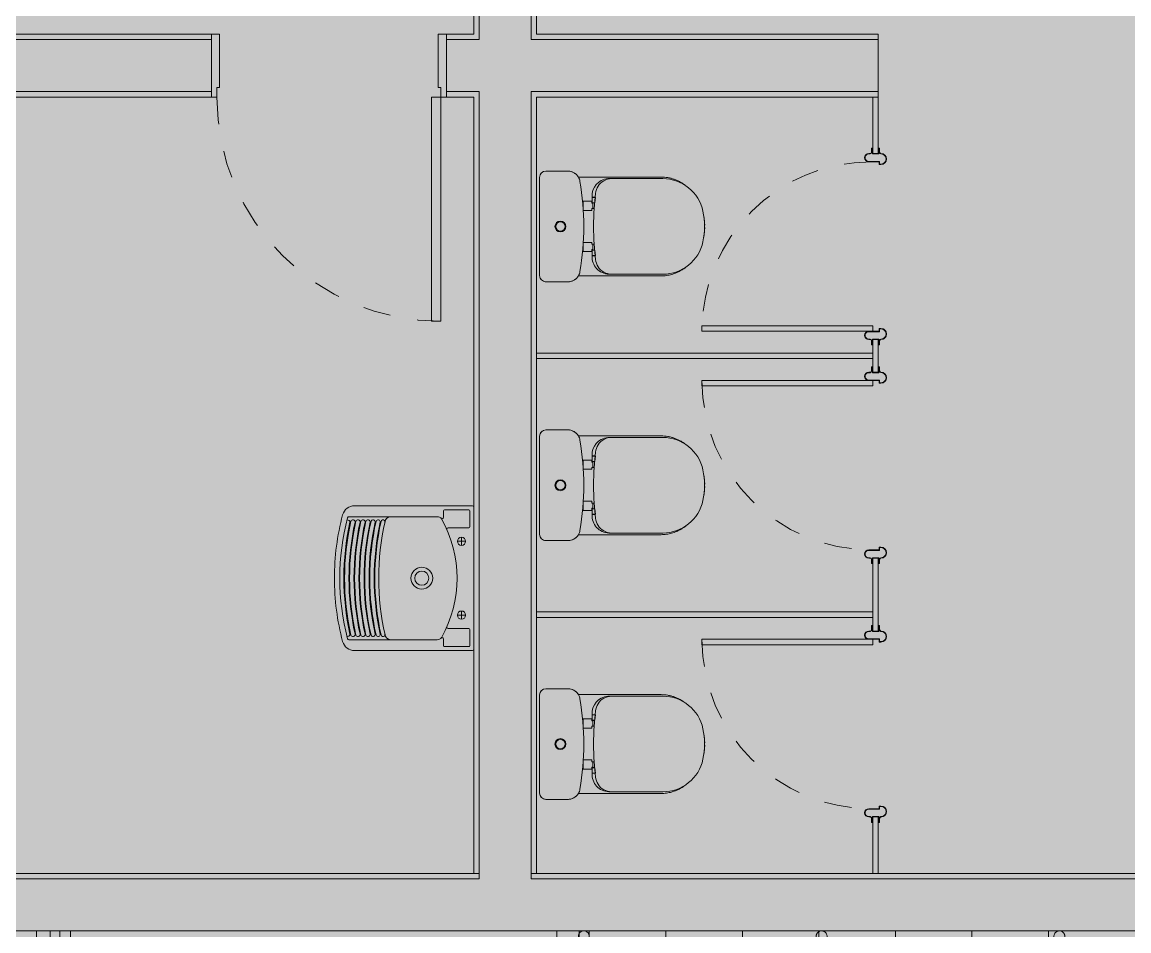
# Model space of a CAD drawing. Header units: metres. Extents: x 1156 to 2335, y -13 to 268.
# Drawn here: x 1250.945 to 1254.994, y 192.189 to 195.513 of the extents above; entities that cross this region are included whole.
import ezdxf

# ---------------------------------------------------------------- set-up
doc = ezdxf.new("R2010")
doc.units = ezdxf.units.M
doc.header["$LTSCALE"] = 0.05
for name, pattern in [('_Tracejado médio', [0.004, 0.003, -0.001]), ('Contínua', [0]), ('IMPORT-Linha Tracejada 2_1', [225, 150, -75])]:
    doc.linetypes.add(name, pattern=pattern)
for name, color, linetype, lineweight in [('A-DOOR', 7, 'Continuous', 9), ('A-DOOR-2', 7, 'Continuous', 5), ('A-DOOR-HDLN', 7, '_Tracejado médio', 5), ('A-WALL', 7, 'Continuous', 9), ('A-WALL-1', 7, 'Continuous', 9), ('ARQ_PAREDE', 3, 'Continuous', 5), ('I-WALL-1', 7, 'Continuous', 15), ('P-SANR-FIXT', 7, 'Continuous', 9)]:
    doc.layers.add(name, color=color, linetype=linetype, lineweight=lineweight)
for name, color, linetype, lineweight, true_color in [('A-DOOR-1', 7, 'Continuous', 5, 0xc0c0c0), ('A-WALL-PATT-1', 7, 'Continuous', 15, 0xb0b0b0), ('A-WALL-PATT-4', 7, 'Continuous', 20, 0xc0c0c0), ('A-WALL-PATT-6', 7, 'Continuous', 9, 0xe3e2df), ('CONTAINER_dwg-1', 9, 'Continuous', 5, 0x808080), ('MV_CIV_ESCADA_ARQ-2', 9, 'IMPORT-Linha Tracejada 2_1', 5, 0x808080), ('MV_CIV_GUARDA CORPO_ARQ-2', 9, 'IMPORT-Linha Tracejada 2_1', 5, 0x808080)]:
    doc.layers.add(name, color=color, linetype=linetype, lineweight=lineweight, true_color=true_color)
doc.layers.add('sh- talude', color=64, linetype='Continuous')
doc.layers.add('talude', color=2, linetype='Continuous')

# ---------------------------------------------------------------- blocks, each defined once
blk = doc.blocks.new('Deca_Tanque_TQ_02_30 Litros - TQ_02_Branco Gelo GE17-4108017-Térreo')
at = {"layer": 'P-SANR-FIXT'}
for p, q in [((13.89, 1.815), (13.4588, 1.815)), ((13.7846, 1.7715), (13.7846, 1.797)), ((13.788, 1.8004), (13.877, 1.8004)), ((13.8804, 1.797), (13.8804, 1.738)), ((13.4389, 1.7614), (13.4312, 1.7633)), ((13.4381, 1.775), (13.7614, 1.775)), ((13.877, 1.7346), (13.8012, 1.7346)), ((13.835, 1.685), (13.865, 1.685)), ((13.85, 1.7), (13.85, 1.67)), ((13.85, 1.43), (13.85, 1.4)), ((13.835, 1.415), (13.865, 1.415)), ((13.4383, 1.3382), (13.4313, 1.3365)), ((13.877, 1.3655), (13.8012, 1.3655)), ((13.8804, 1.3031), (13.8804, 1.3621)), ((13.7614, 1.325), (13.4381, 1.325)), ((13.7846, 1.3286), (13.7846, 1.3031)), ((13.788, 1.2997), (13.877, 1.2997)), ((13.4588, 1.285), (13.89, 1.285))]:
    blk.add_line(p, q, dxfattribs=at)
blk.add_circle((13.7048, 1.55), 0.04, dxfattribs=at)
for centre, radius, start, end in [((13.4588, 1.77), 0.045, 90, 165.0895), ((13.788, 1.797), 0.0034, 90, 180), ((13.877, 1.797), 0.0034, 0, 90), ((13.89, 1.81), 0.005, 0, 90), ((14.285, 1.55), 0.9, 165.0895, 180), ((14.285, 1.55), 0.88, 165.438, 194.5621), ((14.3856, 1.55), 0.9658, 167.7567, 192.2433), ((14.3671, 1.55), 0.9448, 167.2621, 192.7346), ((13.4381, 1.77), 0.005, 90, 165.438), ((14.3872, 1.55), 0.9489, 167.5285, 192.4715), ((13.435, 1.7558), 0.00688, 351.9143, 54.6727), ((14.3855, 1.55), 0.9448, 167.2621, 192.7346), ((14.4056, 1.55), 0.9489, 167.5285, 192.4715), ((14.4038, 1.55), 0.9448, 167.2621, 192.7346), ((14.4239, 1.55), 0.9489, 167.5285, 192.4715), ((14.4222, 1.55), 0.9448, 167.2621, 192.7346), ((14.4423, 1.55), 0.9489, 167.5285, 192.4715), ((14.4407, 1.55), 0.9448, 167.2621, 192.7346), ((14.4608, 1.55), 0.9489, 167.5285, 192.4715), ((14.4593, 1.55), 0.9448, 167.2621, 192.7346), ((14.4794, 1.55), 0.9489, 167.5285, 192.4715), ((14.4811, 1.55), 0.9482, 167.3097, 192.6905), ((14.4783, 1.55), 0.9311, 167.1663, 192.8337), ((13.5912, 1.7542), 0.0209, 93.3239, 172.6757), ((13.7614, 1.7548), 0.0202, 39.0437, 89.7957), ((13.7789, 1.7731), 0.00592, 251.6854, 344.0446), ((13.3881, 1.55), 0.4457, 330.7855, 29.2136), ((13.8012, 1.7295), 0.00515, 90, 180), ((13.877, 1.738), 0.0034, 270, 0), ((13.85, 1.685), 0.015, 90, 270), ((13.85, 1.685), 0.015, 90, 270), ((13.85, 1.685), 0.015, 270, 90), ((13.85, 1.685), 0.015, 270, 90), ((14.285, 1.55), 0.9, 180, 194.9105), ((13.7048, 1.55), 0.026, 0, 180), ((13.7048, 1.55), 0.026, 180, 360), ((13.85, 1.415), 0.015, 90, 270), ((13.85, 1.415), 0.015, 90, 270), ((13.85, 1.415), 0.015, 270, 90), ((13.85, 1.415), 0.015, 270, 90), ((13.5912, 1.3458), 0.0209, 187.3239, 266.6762), ((13.8012, 1.3707), 0.00512, 180, 270), ((13.877, 1.3621), 0.0034, 0, 90), ((13.4588, 1.33), 0.045, 194.9105, 270), ((13.4381, 1.33), 0.005, 194.5621, 270), ((13.7614, 1.3453), 0.0202, 270.199, 320.9647), ((13.7789, 1.327), 0.00592, 15.9512, 108.2638), ((13.788, 1.3031), 0.0034, 180, 270), ((13.877, 1.3031), 0.0034, 270, 0), ((13.89, 1.29), 0.005, 270, 0)]:
    blk.add_arc(centre, radius, start, end, dxfattribs=at)
for centre, major_axis, ratio, start_param, end_param in [((13.4531, 1.7566), (-0.00757, 0.00167), 0.866837, 3.141593, 6.275174), ((13.4715, 1.7566), (-0.00757, 0.00167), 0.866837, 3.141593, 6.275174), ((13.4898, 1.7566), (-0.00757, 0.00167), 0.866837, 3.141593, 6.275174), ((13.5082, 1.7566), (-0.00757, 0.00167), 0.866837, 3.141593, 6.275174), ((13.5267, 1.7566), (-0.00757, 0.00167), 0.866837, 3.141593, 6.275174), ((13.5453, 1.7566), (-0.00757, 0.00167), 0.866837, 3.141593, 6.275174), ((13.5631, 1.7567), (-0.00702, 0.00159), 0.924198, 3.141593, 6.283783), ((13.4358, 1.3437), (0.00595, 0.00145), 0.98253, 4.891996, 6.283185), ((13.4531, 1.3434), (0.00757, 0.00167), 0.86017, 3.141593, 6.283185), ((13.4715, 1.3434), (0.00757, 0.00167), 0.86017, 3.141593, 6.283185), ((13.4898, 1.3434), (0.00757, 0.00167), 0.86017, 3.141593, 6.283185), ((13.5082, 1.3434), (0.00757, 0.00167), 0.86017, 3.141593, 6.283185), ((13.5267, 1.3434), (0.00757, 0.00167), 0.86017, 3.141593, 6.283185), ((13.5453, 1.3434), (0.00757, 0.00167), 0.86017, 3.141593, 6.283185), ((13.5631, 1.3433), (0.00702, 0.00159), 0.924203, 3.140999, 6.283189)]:
    blk.add_ellipse(centre, major_axis=major_axis, ratio=ratio, start_param=start_param, end_param=end_param, dxfattribs=at)
blk = doc.blocks.new('Porta Neocon - 0_60x1_80-V26-Térreo')
at = {"layer": 'A-DOOR-1'}
h = blk.add_hatch(color=256, dxfattribs=at)
h.paths.add_polyline_path([(-0.5125, 0.015), (-0.5087, 0.0138), (-0.511, 0.015)])
h.paths.add_polyline_path([(-0.5125, 0.01), (-0.4925, 0.01), (-0.4925, -0.01), (-0.491, -0.01), (-0.4926, 0.0115), (-0.511, 0.0115)])
h.paths.add_polyline_path([(0.1575, -0.0135), (0.159, -0.015), (0.1575, -0.01)])
h.paths.add_polyline_path([(0.186, -0.01), (0.1875, -0.0115), (0.1875, -0.01), (0.1875, 0.01), (0.186, 0.01)])
at = {"layer": 'A-DOOR'}
for p, q in [((0.1376, 0.6351), (0.1376, 0.01)), ((0.1576, 0.6351), (0.1376, 0.6351)), ((0.1576, 0.01), (0.1576, 0.6351)), ((-0.4975, 0.015), (-0.5125, 0.015)), ((-0.5125, 0.015), (-0.5125, 0.01)), ((-0.5125, 0.01), (-0.5125, 0.015)), ((-0.511, 0.0115), (-0.511, 0.0135)), ((-0.511, 0.0135), (-0.4975, 0.0135)), ((-0.4975, 0.0135), (-0.511, 0.0135)), ((-0.511, 0.0135), (-0.511, 0.0115)), ((-0.491, 0.0115), (-0.511, 0.0115)), ((-0.4925, 0.025), (-0.4925, 0.02)), ((-0.4925, 0.02), (-0.4925, 0.025)), ((-0.491, 0.02), (-0.491, 0.025)), ((-0.491, 0.025), (-0.491, 0.02)), ((-0.491, -0.0115), (-0.491, 0.0115)), ((-0.464, 0.025), (-0.464, -0.015)), ((-0.4625, -0.0135), (-0.4625, 0.025)), ((0.1376, 0.01), (0.1576, 0.01)), ((0.1575, 0.025), (0.1575, -0.0135)), ((0.159, -0.015), (0.159, 0.025)), ((0.186, 0.025), (0.186, 0.02)), ((0.186, 0.02), (0.186, 0.025)), ((0.206, 0.0115), (0.186, 0.0115)), ((0.186, 0.0115), (0.186, -0.0115)), ((0.1875, 0.02), (0.1875, 0.025)), ((0.1875, 0.025), (0.1875, 0.02)), ((0.2075, 0.015), (0.1925, 0.015)), ((0.1925, 0.0135), (0.206, 0.0135)), ((0.206, 0.0135), (0.1925, 0.0135)), ((0.206, 0.0135), (0.206, 0.0115)), ((0.206, 0.0115), (0.206, 0.0135)), ((0.2075, 0.01), (0.2075, 0.015)), ((0.2075, 0.015), (0.2075, 0.01)), ((-0.5125, -0.01), (-0.5125, -0.0149)), ((-0.5125, -0.0149), (-0.5125, -0.01)), ((-0.5125, -0.0149), (-0.4977, -0.0149)), ((-0.511, -0.0134), (-0.511, -0.0115)), ((-0.511, -0.0115), (-0.491, -0.0115)), ((-0.511, -0.0115), (-0.511, -0.0134)), ((-0.4977, -0.0134), (-0.511, -0.0134)), ((-0.511, -0.0134), (-0.4977, -0.0134)), ((-0.464, -0.015), (-0.454, -0.015)), ((-0.454, -0.015), (-0.464, -0.015)), ((-0.4525, -0.0135), (-0.4625, -0.0135)), ((-0.4625, -0.0135), (-0.4525, -0.0135)), ((-0.454, -0.015), (-0.454, -0.0199)), ((-0.454, -0.0199), (-0.454, -0.015)), ((-0.4525, -0.0199), (-0.4525, -0.0135)), ((-0.4525, -0.0135), (-0.4525, -0.0199)), ((0.1575, -0.0135), (0.1475, -0.0135)), ((0.1475, -0.0135), (0.1475, -0.0199)), ((0.1475, -0.0199), (0.1475, -0.0135)), ((0.1475, -0.0135), (0.1575, -0.0135)), ((0.149, -0.0199), (0.149, -0.015)), ((0.149, -0.015), (0.159, -0.015)), ((0.159, -0.015), (0.149, -0.015)), ((0.149, -0.015), (0.149, -0.0199)), ((0.186, -0.0115), (0.206, -0.0115)), ((0.206, -0.0134), (0.1927, -0.0134)), ((0.1927, -0.0134), (0.206, -0.0134)), ((0.1927, -0.0149), (0.2075, -0.0149)), ((0.206, -0.0115), (0.206, -0.0134)), ((0.206, -0.0134), (0.206, -0.0115)), ((0.2075, -0.0149), (0.2075, -0.01)), ((0.2075, -0.01), (0.2075, -0.0149))]:
    blk.add_line(p, q, dxfattribs=at)
for centre, radius, start, end in [((-0.4975, 0.02), 0.005, 270, 0), ((-0.4975, 0.02), 0.0065, 270, 360), ((-0.4975, 0.02), 0.005, 270, 360), ((-0.4975, 0.02), 0.0065, 270, 360), ((-0.4775, 0.025), 0.015, 0, 180), ((-0.4775, 0.025), 0.015, 0, 180), ((-0.4775, 0.025), 0.0135, 0, 180), ((-0.4775, 0.025), 0.0135, 0, 180), ((0.1725, 0.025), 0.015, 360, 180), ((0.1725, 0.025), 0.015, 0, 180), ((0.1725, 0.025), 0.0135, 0, 180), ((0.1725, 0.025), 0.0135, 0, 180), ((0.1925, 0.02), 0.0065, 180, 270), ((0.1925, 0.02), 0.0065, 180, 270), ((0.1925, 0.02), 0.005, 180, 270), ((0.1925, 0.02), 0.005, 180, 270), ((-0.4977, -0.02), 0.00656, 0.849, 90), ((-0.4977, -0.02), 0.00656, 0.849, 90), ((-0.4977, -0.02), 0.00506, 0.9693, 90), ((-0.4977, -0.02), 0.00506, 0.9693, 90), ((-0.4726, -0.0199), 0.0201, 180, 360), ((-0.4726, -0.0199), 0.0201, 180, 360), ((-0.4726, -0.0199), 0.0186, 179.9642, 0), ((-0.4726, -0.0199), 0.0186, 179.9642, 360), ((0.1676, -0.0199), 0.0201, 180, 0), ((0.1676, -0.0199), 0.0201, 180, 360), ((0.1676, -0.0199), 0.0186, 180, 0.0358), ((0.1676, -0.0199), 0.0186, 180, 0.0358), ((0.1927, -0.02), 0.00656, 90, 179.151), ((0.1927, -0.02), 0.00656, 90, 179.151), ((0.1927, -0.02), 0.00506, 90, 179.0307), ((0.1927, -0.02), 0.00506, 90, 179.0307)]:
    blk.add_arc(centre, radius, start, end, dxfattribs=at)
at = {"layer": 'A-DOOR-HDLN'}
blk.add_arc((0.1576, 0.0151), 0.62, 90, 180, dxfattribs=at)
blk = doc.blocks.new('Porta Neocon - 0_60x1_80-V27-Térreo')
at = {"layer": 'A-DOOR-1'}
h = blk.add_hatch(color=256, dxfattribs=at)
h.paths.add_polyline_path([(-0.5125, 0.015), (-0.5087, 0.0138), (-0.511, 0.015)])
h.paths.add_polyline_path([(-0.5125, 0.01), (-0.4925, 0.01), (-0.4925, -0.01), (-0.491, -0.01), (-0.4926, 0.0115), (-0.511, 0.0115)])
h.paths.add_polyline_path([(0.186, 0.0115), (0.1875, -0.0115), (0.1875, -0.01), (0.1875, 0.01), (0.1875, 0.0115)])
at = {"layer": 'A-DOOR'}
for p, q in [((0.1376, 0.6351), (0.1376, 0.01)), ((0.1576, 0.6351), (0.1376, 0.6351)), ((0.1576, 0.01), (0.1576, 0.6351)), ((-0.4975, 0.015), (-0.5125, 0.015)), ((-0.5125, 0.015), (-0.5125, 0.01)), ((-0.5125, 0.01), (-0.5125, 0.015)), ((-0.511, 0.0115), (-0.511, 0.0135)), ((-0.511, 0.0135), (-0.4975, 0.0135)), ((-0.4975, 0.0135), (-0.511, 0.0135)), ((-0.511, 0.0135), (-0.511, 0.0115)), ((-0.491, 0.0115), (-0.511, 0.0115)), ((-0.4925, 0.025), (-0.4925, 0.02)), ((-0.4925, 0.02), (-0.4925, 0.025)), ((-0.491, 0.02), (-0.491, 0.025)), ((-0.491, 0.025), (-0.491, 0.02)), ((-0.491, -0.0115), (-0.491, 0.0115)), ((-0.464, 0.025), (-0.464, -0.015)), ((-0.4625, -0.0135), (-0.4625, 0.025)), ((0.1376, 0.01), (0.1576, 0.01)), ((0.1575, 0.025), (0.1575, -0.0135)), ((0.159, -0.015), (0.159, 0.025)), ((0.186, 0.025), (0.186, 0.02)), ((0.186, 0.02), (0.186, 0.025)), ((0.206, 0.0115), (0.186, 0.0115)), ((0.186, 0.0115), (0.186, -0.0115)), ((0.1875, 0.02), (0.1875, 0.025)), ((0.1875, 0.025), (0.1875, 0.02)), ((0.2075, 0.015), (0.1925, 0.015)), ((0.1925, 0.0135), (0.206, 0.0135)), ((0.206, 0.0135), (0.1925, 0.0135)), ((0.206, 0.0135), (0.206, 0.0115)), ((0.206, 0.0115), (0.206, 0.0135)), ((0.2075, 0.01), (0.2075, 0.015)), ((0.2075, 0.015), (0.2075, 0.01)), ((-0.5125, -0.01), (-0.5125, -0.0149)), ((-0.5125, -0.0149), (-0.5125, -0.01)), ((-0.5125, -0.0149), (-0.4977, -0.0149)), ((-0.511, -0.0134), (-0.511, -0.0115)), ((-0.511, -0.0115), (-0.491, -0.0115)), ((-0.511, -0.0115), (-0.511, -0.0134)), ((-0.4977, -0.0134), (-0.511, -0.0134)), ((-0.511, -0.0134), (-0.4977, -0.0134)), ((-0.464, -0.015), (-0.454, -0.015)), ((-0.454, -0.015), (-0.464, -0.015)), ((-0.4525, -0.0135), (-0.4625, -0.0135)), ((-0.4625, -0.0135), (-0.4525, -0.0135)), ((-0.454, -0.015), (-0.454, -0.0199)), ((-0.454, -0.0199), (-0.454, -0.015)), ((-0.4525, -0.0199), (-0.4525, -0.0135)), ((-0.4525, -0.0135), (-0.4525, -0.0199)), ((0.1575, -0.0135), (0.1475, -0.0135)), ((0.1475, -0.0135), (0.1475, -0.0199)), ((0.1475, -0.0199), (0.1475, -0.0135)), ((0.1475, -0.0135), (0.1575, -0.0135)), ((0.149, -0.0199), (0.149, -0.015)), ((0.149, -0.015), (0.159, -0.015)), ((0.159, -0.015), (0.149, -0.015)), ((0.149, -0.015), (0.149, -0.0199)), ((0.186, -0.0115), (0.206, -0.0115)), ((0.206, -0.0134), (0.1927, -0.0134)), ((0.1927, -0.0134), (0.206, -0.0134)), ((0.1927, -0.0149), (0.2075, -0.0149)), ((0.206, -0.0115), (0.206, -0.0134)), ((0.206, -0.0134), (0.206, -0.0115)), ((0.2075, -0.0149), (0.2075, -0.01)), ((0.2075, -0.01), (0.2075, -0.0149))]:
    blk.add_line(p, q, dxfattribs=at)
for centre, radius, start, end in [((-0.4975, 0.02), 0.005, 270, 0), ((-0.4975, 0.02), 0.0065, 270, 360), ((-0.4975, 0.02), 0.005, 270, 360), ((-0.4975, 0.02), 0.0065, 270, 360), ((-0.4775, 0.025), 0.015, 0, 180), ((-0.4775, 0.025), 0.015, 0, 180), ((-0.4775, 0.025), 0.0135, 0, 180), ((-0.4775, 0.025), 0.0135, 0, 180), ((0.1725, 0.025), 0.015, 360, 180), ((0.1725, 0.025), 0.015, 0, 180), ((0.1725, 0.025), 0.0135, 0, 180), ((0.1725, 0.025), 0.0135, 0, 180), ((0.1925, 0.02), 0.0065, 180, 270), ((0.1925, 0.02), 0.0065, 180, 270), ((0.1925, 0.02), 0.005, 180, 270), ((0.1925, 0.02), 0.005, 180, 270), ((-0.4977, -0.02), 0.00656, 0.849, 90), ((-0.4977, -0.02), 0.00656, 0.849, 90), ((-0.4977, -0.02), 0.00506, 0.9693, 90), ((-0.4977, -0.02), 0.00506, 0.9693, 90), ((-0.4726, -0.0199), 0.0201, 180, 360), ((-0.4726, -0.0199), 0.0201, 180, 360), ((-0.4726, -0.0199), 0.0186, 179.9642, 0), ((-0.4726, -0.0199), 0.0186, 179.9642, 360), ((0.1676, -0.0199), 0.0201, 180, 0), ((0.1676, -0.0199), 0.0201, 180, 360), ((0.1676, -0.0199), 0.0186, 180, 0.0358), ((0.1676, -0.0199), 0.0186, 180, 0.0358), ((0.1927, -0.02), 0.00656, 90, 179.151), ((0.1927, -0.02), 0.00656, 90, 179.151), ((0.1927, -0.02), 0.00506, 90, 179.0307), ((0.1927, -0.02), 0.00506, 90, 179.0307)]:
    blk.add_arc(centre, radius, start, end, dxfattribs=at)
at = {"layer": 'A-DOOR-HDLN'}
blk.add_arc((0.1576, 0.0151), 0.62, 90, 180, dxfattribs=at)
blk = doc.blocks.new('Deca_Bacia Sanitaria Vogue Plus_P_505_Caixa Acoplada - P_505_Branco Gelo GE17_Acionamento Simples 6lpf-4101059-Térreo')
at = {"layer": 'P-SANR-FIXT'}
for p, q in [((14.2392, 1.1458), (14.1592, 1.1458)), ((14.135, 1.123), (14.135, 0.7636)), ((14.2777, 1.1241), (14.581, 1.1241)), ((14.5866, 1.1183), (14.3853, 1.1183)), ((14.3403, 1.0643), (14.3388, 1.0507)), ((14.2956, 1.0355), (14.2956, 1.0018)), ((14.3271, 1.0355), (14.2956, 1.0355)), ((14.3271, 1.028), (14.3271, 1.0355)), ((14.3291, 1.028), (14.3271, 1.028)), ((14.3277, 1.0515), (14.3277, 1.0298)), ((14.3388, 1.0507), (14.3277, 1.0507)), ((14.3401, 1.0497), (14.3277, 1.0497)), ((14.3369, 1.0303), (14.3277, 1.0303)), ((14.3277, 1.0298), (14.3291, 1.0298)), ((14.337, 1.0298), (14.329, 1.0298)), ((14.3291, 1.0298), (14.3291, 1.028)), ((14.3291, 1.028), (14.3312, 1.0268)), ((14.3312, 1.0268), (14.3312, 1.0089)), ((14.3388, 1.0507), (14.3353, 1.0089)), ((14.3369, 1.0303), (14.3384, 1.0303)), ((14.3384, 1.0303), (14.3401, 1.0497)), ((14.2956, 1.0018), (14.3271, 1.0018)), ((14.3271, 1.0089), (14.3353, 1.0089)), ((14.3271, 1.0018), (14.3271, 1.0089)), ((14.2956, 0.8853), (14.2956, 0.8516)), ((14.3271, 0.8853), (14.2956, 0.8853)), ((14.2956, 0.8516), (14.3271, 0.8516)), ((14.3271, 0.8782), (14.3271, 0.8853)), ((14.3353, 0.8781), (14.3271, 0.8782)), ((14.3271, 0.8591), (14.3291, 0.8591)), ((14.3271, 0.8516), (14.3271, 0.8591)), ((14.3277, 0.8572), (14.3277, 0.8358)), ((14.3291, 0.8572), (14.3277, 0.8572)), ((14.3369, 0.8567), (14.3277, 0.8567)), ((14.337, 0.8572), (14.329, 0.8572)), ((14.3291, 0.8591), (14.3291, 0.8572)), ((14.3292, 0.8591), (14.3312, 0.8603)), ((14.3312, 0.8603), (14.3312, 0.8782)), ((14.3388, 0.8363), (14.3353, 0.8782)), ((14.3369, 0.8567), (14.3384, 0.8567)), ((14.3384, 0.8567), (14.3401, 0.8373)), ((14.3401, 0.8373), (14.3277, 0.8373)), ((14.3388, 0.8363), (14.3277, 0.8363)), ((14.3403, 0.8227), (14.3388, 0.8363)), ((14.1592, 0.7408), (14.2392, 0.7408)), ((14.2417, 0.7409), (14.2389, 0.7409)), ((14.581, 0.7626), (14.2777, 0.7626)), ((14.3891, 0.7687), (14.5866, 0.7687))]:
    blk.add_line(p, q, dxfattribs=at)
for radius in [0.02, 0.017]:
    blk.add_circle((14.212, 0.9433), radius, dxfattribs=at)
for centre, radius, start, end in [((14.16, 1.1208), 0.0251, 91.784, 175.0311), ((14.16, 1.1208), 0.0251, 119.5331, 147.2821), ((14.16, 1.1208), 0.0251, 120.4089, 145.0851), ((14.2392, 1.1008), 0.0451, 31.1529, 90), ((14.2392, 1.1008), 0.0451, 80.2646, 86.809), ((14.2392, 1.1008), 0.0451, 65.499, 72.8949), ((14.2392, 1.1008), 0.0451, 50.234, 58.9809), ((14.2392, 1.1008), 0.0451, 31.1529, 45.0669), ((14.2394, 1.1008), 0.0449, 9.5577, 31.2047), ((14.2394, 1.1008), 0.0449, 9.5577, 31.2047), ((14.2394, 1.1008), 0.0449, 9.5577, 31.2047), ((13.304, 0.9433), 0.9934, 350.4423, 9.5577), ((13.304, 0.9433), 0.9934, 350.4423, 9.5577), ((14.3915, 1.0547), 0.0639, 95.6164, 182.9094), ((14.3998, 1.0589), 0.0594, 90.5497, 147.4503), ((14.5866, 0.9681), 0.1502, 12, 90), ((14.4023, 1.0573), 0.0624, 147.4503, 173.5735), ((15.3535, 0.9436), 1.0203, 176.3297, 183.6759), ((14.4708, 0.9435), 0.2686, 348, 12), ((14.5866, 0.9189), 0.1502, 270, 348), ((14.3915, 0.8325), 0.0639, 177.0906, 267.8426), ((14.4023, 0.8297), 0.0624, 186.4265, 212.5497), ((14.2394, 0.7858), 0.0449, 328.7977, 350.4423), ((14.2394, 0.7858), 0.0449, 328.7977, 350.4423), ((14.2394, 0.7858), 0.0449, 328.7977, 350.4423), ((14.3998, 0.8281), 0.0594, 212.5497, 269.4503), ((14.16, 0.7659), 0.0251, 185.1466, 268.2154), ((14.16, 0.7659), 0.0251, 198.9914, 226.681), ((14.16, 0.7659), 0.0251, 199.9481, 225.5776), ((14.16, 0.7659), 0.0251, 240.5258, 268.2154), ((14.16, 0.7659), 0.0251, 244.8485, 267.6559), ((14.2392, 0.7859), 0.0451, 270, 328.8471), ((14.2392, 0.7859), 0.0451, 273.191, 279.7812), ((14.2392, 0.7859), 0.0451, 287.1051, 294.501), ((14.2392, 0.7859), 0.0451, 301.0191, 309.766), ((14.2392, 0.7859), 0.0451, 314.9331, 328.8471)]:
    blk.add_arc(centre, radius, start, end, dxfattribs=at)
for points, knots in [([(14.581, 1.1241), (14.5892, 1.124), (14.6012, 1.123), (14.6168, 1.1196), (14.6283, 1.1161), (14.6397, 1.1115), (14.6508, 1.106), (14.6601, 1.1003), (14.6659, 1.0962), (14.6681, 1.0945)], [-1, -1, -1, -1, -0.9519231, -0.9278846, -0.9038462, -0.8798077, -0.8557692, -0.8317308, -0.8154522, -0.8154522, -0.8154522, -0.8154522]), ([(14.7364, 0.9818), (14.7368, 0.9798), (14.7378, 0.9743), (14.739, 0.9651), (14.7398, 0.9557), (14.74, 0.9499), (14.74, 0.9477)], [-0.56829575, -0.56829575, -0.56829575, -0.56829575, -0.55769231, -0.53846154, -0.51923077, -0.50764956, -0.50764956, -0.50764956, -0.50764956]), ([(14.74, 0.9393), (14.74, 0.937), (14.7398, 0.931), (14.739, 0.9215), (14.7378, 0.9123), (14.7368, 0.9066), (14.7364, 0.9045)], [-0.4929923, -0.4929923, -0.4929923, -0.4929923, -0.48076923, -0.46153846, -0.44230769, -0.43108276, -0.43108276, -0.43108276, -0.43108276]), ([(14.6707, 0.794), (14.6682, 0.7922), (14.6631, 0.7884), (14.655, 0.7832), (14.6464, 0.7785), (14.6375, 0.7743), (14.6283, 0.7707), (14.616, 0.7668), (14.6004, 0.7635), (14.5876, 0.7626), (14.581, 0.7626)], [-0.1905645, -0.1905645, -0.1905645, -0.1905645, -0.1730769, -0.1538462, -0.1346154, -0.1153846, -0.0961538, -0.0769231, -0.0384615, 0, 0, 0, 0])]:
    blk.add_open_spline(points, degree=3, knots=knots, dxfattribs=at)
blk = doc.blocks.new('Porta Neocon - 0_60x1_80-V28-Térreo')
at = {"layer": 'A-DOOR-1'}
h = blk.add_hatch(color=256, dxfattribs=at)
h.paths.add_polyline_path([(0.2075, -0.015), (0.206, -0.0135), (0.206, -0.015)])
h.paths.add_polyline_path([(0.2075, -0.01), (0.1875, -0.01), (0.1875, 0.01), (0.186, 0.01), (0.1876, -0.0115), (0.206, -0.0115)])
h.paths.add_polyline_path([(0.159, 0.015), (0.1575, 0.0135), (0.159, 0.01)])
h.paths.add_polyline_path([(-0.491, -0.01), (-0.4925, 0.0115), (-0.4925, 0.01), (-0.4925, -0.01), (-0.491, -0.0115)])
at = {"layer": 'A-DOOR'}
for p, q in [((-0.5125, 0.0149), (-0.4977, 0.0149)), ((-0.5125, 0.01), (-0.5125, 0.0149)), ((-0.5125, 0.0149), (-0.5125, 0.01)), ((-0.511, 0.0134), (-0.511, 0.0115)), ((-0.4977, 0.0134), (-0.511, 0.0134)), ((-0.511, 0.0134), (-0.4977, 0.0134)), ((-0.511, 0.0115), (-0.511, 0.0134)), ((-0.511, 0.0115), (-0.491, 0.0115)), ((-0.491, 0.0115), (-0.491, -0.0115)), ((-0.464, 0.015), (-0.454, 0.015)), ((-0.464, -0.025), (-0.464, 0.015)), ((-0.454, 0.015), (-0.464, 0.015)), ((-0.4625, 0.0135), (-0.4625, -0.025)), ((-0.4525, 0.0135), (-0.4625, 0.0135)), ((-0.4625, 0.0135), (-0.4525, 0.0135)), ((-0.454, 0.015), (-0.454, 0.0199)), ((-0.454, 0.0199), (-0.454, 0.015)), ((-0.4525, 0.0199), (-0.4525, 0.0135)), ((-0.4525, 0.0135), (-0.4525, 0.0199)), ((0.1475, 0.0135), (0.1475, 0.0199)), ((0.1475, 0.0199), (0.1475, 0.0135)), ((0.1575, 0.0135), (0.1475, 0.0135)), ((0.1475, 0.0135), (0.1575, 0.0135)), ((0.149, 0.0199), (0.149, 0.015)), ((0.149, 0.015), (0.149, 0.0199)), ((0.149, 0.015), (0.159, 0.015)), ((0.159, 0.015), (0.149, 0.015)), ((0.1575, -0.025), (0.1575, 0.0135)), ((0.159, 0.015), (0.159, -0.025)), ((0.186, 0.0115), (0.206, 0.0115)), ((0.186, -0.0115), (0.186, 0.0115)), ((0.1927, 0.0149), (0.2075, 0.0149)), ((0.206, 0.0134), (0.1927, 0.0134)), ((0.1927, 0.0134), (0.206, 0.0134)), ((0.206, 0.0115), (0.206, 0.0134)), ((0.206, 0.0134), (0.206, 0.0115)), ((0.2075, 0.0149), (0.2075, 0.01)), ((0.2075, 0.01), (0.2075, 0.0149)), ((-0.5125, -0.015), (-0.5125, -0.01)), ((-0.5125, -0.01), (-0.5125, -0.015)), ((-0.4975, -0.015), (-0.5125, -0.015)), ((-0.511, -0.0115), (-0.511, -0.0135)), ((-0.491, -0.0115), (-0.511, -0.0115)), ((-0.511, -0.0135), (-0.511, -0.0115)), ((-0.511, -0.0135), (-0.4975, -0.0135)), ((-0.4975, -0.0135), (-0.511, -0.0135)), ((-0.4925, -0.025), (-0.4925, -0.02)), ((-0.4925, -0.02), (-0.4925, -0.025)), ((-0.491, -0.02), (-0.491, -0.025)), ((-0.491, -0.025), (-0.491, -0.02)), ((0.1376, -0.6351), (0.1376, -0.01)), ((0.1376, -0.01), (0.1576, -0.01)), ((0.1576, -0.01), (0.1576, -0.6351)), ((0.206, -0.0115), (0.186, -0.0115)), ((0.186, -0.025), (0.186, -0.02)), ((0.186, -0.02), (0.186, -0.025)), ((0.1875, -0.02), (0.1875, -0.025)), ((0.1875, -0.025), (0.1875, -0.02)), ((0.1925, -0.0135), (0.206, -0.0135)), ((0.206, -0.0135), (0.1925, -0.0135)), ((0.2075, -0.015), (0.1925, -0.015)), ((0.206, -0.0135), (0.206, -0.0115)), ((0.206, -0.0115), (0.206, -0.0135)), ((0.2075, -0.01), (0.2075, -0.015)), ((0.2075, -0.015), (0.2075, -0.01)), ((0.1576, -0.6351), (0.1376, -0.6351))]:
    blk.add_line(p, q, dxfattribs=at)
for centre, radius, start, end in [((-0.4977, 0.02), 0.00656, 270, 359.151), ((-0.4977, 0.02), 0.00506, 270, 359.0307), ((-0.4977, 0.02), 0.00506, 270, 359.0307), ((-0.4977, 0.02), 0.00656, 270, 359.151), ((-0.4726, 0.0199), 0.0201, 0, 180), ((-0.4726, 0.0199), 0.0201, 0, 180), ((-0.4726, 0.0199), 0.0186, 0, 180.0358), ((-0.4726, 0.0199), 0.0186, 0, 180.0358), ((0.1676, 0.0199), 0.0201, 360, 180), ((0.1676, 0.0199), 0.0201, 0, 180), ((0.1676, 0.0199), 0.0186, 359.9642, 180), ((0.1676, 0.0199), 0.0186, 359.9642, 180), ((0.1927, 0.02), 0.00656, 180.849, 270), ((0.1927, 0.02), 0.00656, 180.849, 270), ((0.1927, 0.02), 0.00506, 180.9693, 270), ((0.1927, 0.02), 0.00506, 180.9693, 270), ((-0.4975, -0.02), 0.0065, 0, 90), ((-0.4975, -0.02), 0.0065, 0, 90), ((-0.4975, -0.02), 0.005, 0, 90), ((-0.4975, -0.02), 0.005, 0, 90), ((-0.4775, -0.025), 0.015, 180, 0), ((-0.4775, -0.025), 0.015, 180, 360), ((-0.4775, -0.025), 0.0135, 180, 360), ((-0.4775, -0.025), 0.0135, 180, 360), ((0.1725, -0.025), 0.015, 180, 0), ((0.1725, -0.025), 0.015, 180, 360), ((0.1725, -0.025), 0.0135, 180, 360), ((0.1725, -0.025), 0.0135, 180, 360), ((0.1925, -0.02), 0.0065, 90, 180), ((0.1925, -0.02), 0.0065, 90, 180), ((0.1925, -0.02), 0.005, 90, 180), ((0.1925, -0.02), 0.005, 90, 180)]:
    blk.add_arc(centre, radius, start, end, dxfattribs=at)
at = {"layer": 'A-DOOR-HDLN'}
blk.add_arc((0.1576, -0.0151), 0.62, 180, 270, dxfattribs=at)
blk = doc.blocks.new('METALICA-1F - PA2-80X220 ADM-V29-Térreo')
at = {"layer": 'A-DOOR-1'}
h = blk.add_hatch(color=256, dxfattribs=at)
h.paths.add_polyline_path([(-0.43, -0.115), (-0.41, -0.115), (-0.41, -0.08), (-0.4, -0.08), (-0.4, 0.115), (-0.43, 0.115), (-0.43, -0.095)])
h.paths.add_polyline_path([(0.41, -0.115), (0.43, -0.115), (0.43, 0.115), (0.4, 0.115), (0.4, -0.08), (0.41, -0.08), (0.41, -0.095)])
at = {"layer": 'A-DOOR'}
for p, q in [((-0.43, 0.115), (-0.4, 0.115)), ((-0.4, 0.115), (-0.4, -0.08)), ((0.4, 0.115), (0.43, 0.115)), ((0.4, -0.08), (0.4, 0.115)), ((-0.41, -0.08), (-0.41, -0.115)), ((-0.4, -0.08), (-0.41, -0.08)), ((0.41, -0.08), (0.4, -0.08)), ((0.41, -0.115), (0.41, -0.08)), ((-0.41, -0.115), (-0.43, -0.115)), ((0.43, -0.115), (0.41, -0.115))]:
    blk.add_line(p, q, dxfattribs=at)
at = {"layer": 'A-DOOR-2'}
for p, q in [((0.375, -0.115), (0.375, -0.935)), ((0.41, -0.115), (0.375, -0.115)), ((0.41, -0.115), (0.41, -0.935)), ((0.41, -0.935), (0.375, -0.935))]:
    blk.add_line(p, q, dxfattribs=at)
at = {"layer": 'A-DOOR-HDLN'}
blk.add_arc((0.41, -0.115), 0.82, 180, 270, dxfattribs=at)
blk = doc.blocks.new('CONTAINER_dwg-4297997-Térreo')
at = {"layer": 'MV_CIV_ESCADA_ARQ-2'}
for p, q in [((8.3178, -0.2), (8.3178, -1.4)), ((8.8778, -1.4), (8.8778, -0.2)), ((9.1578, -1.4), (9.1578, -0.2)), ((9.4378, -1.4), (9.4378, -0.2))]:
    blk.add_line(p, q, dxfattribs=at)
at = {"layer": 'MV_CIV_ESCADA_ARQ-2', "flags": 128}
for points in [[(8.1994, -0.2), (8.1994, -0.3), (8.3178, -0.3), (9.9978, -0.3), (9.9978, -0.2)], [(8.3178, -0.2), (8.3178, -1.4), (8.5978, -1.4)], [(8.5978, -0.2), (8.5978, -1.4), (8.8778, -1.4), (8.8778, -0.2)], [(8.8778, -0.2), (8.8778, -1.4), (9.1578, -1.4), (9.1578, -0.2)], [(9.1578, -0.2), (9.1578, -1.4), (9.4378, -1.4), (9.4378, -0.2)], [(9.4378, -0.2), (9.4378, -1.4), (9.7178, -1.4)], [(9.7178, -0.2), (9.7178, -1.4), (9.9978, -1.4)]]:
    blk.add_lwpolyline(points, dxfattribs=at)
for points in [[(8.5978, -0.2), (8.5978, -1.4)], [(9.7178, -0.2), (9.7178, -1.4)], [(9.9978, -0.2), (9.9978, -1.4)]]:
    blk.add_lwpolyline(points, close=True, dxfattribs=at)
at = {"layer": 'MV_CIV_GUARDA CORPO_ARQ-2', "flags": 128}
for points in [[(6.295, -0.2), (6.295, -1.405), (8.2778, -1.405), (10.0378, -1.405), (10.2728, -1.405), (10.2728, -1.495), (10.0778, -1.495), (9.1949, -1.495), (9.2238, -1.545), (10.0778, -1.545)], [(10.0778, -1.545), (10.3228, -1.545), (10.3228, -1.355), (10.0378, -1.355), (8.2778, -1.355), (6.345, -1.355), (6.345, -0.2)], [(6.38, -0.2), (6.38, -1.32), (8.2778, -1.32), (10.0378, -1.32), (10.3578, -1.32), (10.3578, -1.58), (10.0778, -1.58), (9.244, -1.58), (9.2671, -1.62), (10.0778, -1.62)], [(10.0778, -1.62), (10.3978, -1.62), (10.3978, -1.28), (10.0378, -1.28), (8.2778, -1.28), (6.42, -1.28), (6.42, -0.2)], [(8.2809, -0.2), (8.2809, -0.245), (8.2976, -0.245)]]:
    blk.add_lwpolyline(points, dxfattribs=at)
at = {"layer": 'MV_CIV_GUARDA CORPO_ARQ-2'}
for centre, start, end in [((8.2976, -0.22), 90.0008, 270), ((8.2976, -0.22), 270, 89.9992), ((9.1677, -0.22), 90.0005, 270), ((9.1677, -0.22), 270, 89.9995), ((10.0378, -0.22), 90.0002, 270), ((10.0378, -0.22), 270, 89.9998)]:
    blk.add_arc(centre, 0.02, start, end, dxfattribs=at)
blk = doc.blocks.new('A$C48630bea')
at = {"layer": 'A-WALL-PATT-1'}
blk.add_hatch(color=256, dxfattribs=at).paths.add_polyline_path([(32.6146, 64.0335), (33.4553, 64.0335), (33.4553, 64.2235), (28.0553, 64.2235), (28.0553, 64.0335), (31.7279, 64.0335)])
at = {"layer": 'A-WALL-PATT-4'}
h = blk.add_hatch(color=256, dxfattribs=at)
h.paths.add_polyline_path([(31.2603, 64.2435), (31.2803, 64.2435), (31.2803, 64.4501), (31.2603, 64.4501), (31.2603, 64.3449)])
h.paths.add_polyline_path([(31.2603, 65.1301), (31.2803, 65.1301), (31.2803, 65.3968), (31.2603, 65.3968), (31.2603, 65.1712)])
h.paths.add_polyline_path([(31.2603, 66.0768), (31.2803, 66.0768), (31.2803, 66.1968), (31.2603, 66.1968)])
h.paths.add_polyline_path([(31.2803, 66.8768), (31.2803, 67.0835), (31.2603, 67.0835), (31.2603, 66.8768)])
for points in [[(30.8412, 66.1268), (31.2603, 66.1268), (31.2603, 66.1468), (30.0303, 66.1468), (30.0303, 66.1268), (30.6447, 66.1268)], [(30.8412, 65.1801), (31.2603, 65.1801), (31.2603, 65.2001), (30.0303, 65.2001), (30.0303, 65.1801), (30.6442, 65.1801)]]:
    blk.add_hatch(color=256, dxfattribs=at).paths.add_polyline_path(points)
at = {"layer": 'A-WALL-PATT-6'}
h = blk.add_hatch(color=256, dxfattribs=at)
h.paths.add_polyline_path([(29.8203, 64.2235), (30.0103, 64.2235), (30.0103, 67.1035), (29.8203, 67.1035), (29.8203, 64.2337)])
h.paths.add_polyline_path([(29.9545, 67.2935), (30.0103, 67.2935), (30.0103, 67.4135), (29.8203, 67.4135), (29.8203, 67.2935), (29.9153, 67.2935)])
h.paths.add_polyline_path([(29.9153, 68.2735), (30.0103, 68.2735), (30.0103, 68.7835), (29.8203, 68.7817), (29.8203, 68.2735)])
h = blk.add_hatch(color=256, dxfattribs=at)
h.paths.add_polyline_path([(26.4853, 67.1035), (28.8403, 67.1035), (28.8403, 67.2935), (26.4853, 67.2935)])
h.paths.add_polyline_path([(30.3979, 67.1035), (31.2803, 67.1035), (31.2803, 67.2935), (29.7003, 67.2935), (29.7003, 67.1035), (30.0103, 67.1035)])
at = {"layer": 'A-WALL'}
for p, q in [((29.8203, 67.4135), (29.8203, 67.2935)), ((30.0103, 67.4135), (30.0103, 67.2935)), ((28.8403, 67.2935), (28.0553, 67.2935)), ((29.8203, 67.2935), (29.7003, 67.2935)), ((31.2803, 67.2935), (30.0103, 67.2935)), ((28.0553, 67.1035), (28.8403, 67.1035)), ((29.8203, 67.1035), (29.7003, 67.1035)), ((29.8203, 64.2235), (29.8203, 67.1035)), ((31.2803, 67.1035), (30.0103, 67.1035)), ((30.0103, 67.1035), (30.0103, 64.2235)), ((29.8203, 64.2235), (28.0553, 64.2235)), ((29.8003, 64.2435), (29.8203, 64.2435)), ((30.0103, 64.2435), (30.0303, 64.2435)), ((33.3153, 64.2235), (30.0103, 64.2235))]:
    blk.add_line(p, q, dxfattribs=at)
at = {"layer": 'A-WALL-1'}
for p, q in [((31.2603, 67.0835), (31.2603, 66.8768)), ((31.2803, 67.0835), (31.2603, 67.0835)), ((31.2803, 66.8768), (31.2803, 67.0835)), ((31.2603, 66.8768), (31.2803, 66.8768)), ((31.2603, 66.1968), (31.2603, 66.0768)), ((31.2803, 66.1968), (31.2603, 66.1968)), ((31.2803, 66.0768), (31.2803, 66.1968)), ((31.2603, 66.1468), (30.0303, 66.1468)), ((30.0303, 66.1268), (31.2603, 66.1268)), ((31.2603, 66.0768), (31.2803, 66.0768)), ((31.2603, 65.3968), (31.2603, 65.1301)), ((31.2803, 65.3968), (31.2603, 65.3968)), ((31.2803, 65.1301), (31.2803, 65.3968)), ((31.2603, 65.2001), (30.0303, 65.2001)), ((30.0303, 65.1801), (31.2603, 65.1801)), ((31.2603, 65.1301), (31.2803, 65.1301)), ((31.2603, 64.4501), (31.2603, 64.2435)), ((31.2803, 64.4501), (31.2603, 64.4501)), ((31.2803, 64.2435), (31.2803, 64.4501))]:
    blk.add_line(p, q, dxfattribs=at)
at = {"layer": 'I-WALL-1'}
for p, q in [((29.8003, 67.4135), (29.8003, 67.3135)), ((30.0303, 67.3135), (30.0303, 67.4135)), ((28.8403, 67.3135), (28.0753, 67.3135)), ((28.8403, 67.0835), (28.8403, 67.3135)), ((29.8003, 67.3135), (29.7003, 67.3135)), ((29.7003, 67.3135), (29.7003, 67.0835)), ((31.2803, 67.3135), (30.0303, 67.3135)), ((31.2803, 67.0835), (31.2803, 67.3135)), ((28.0753, 67.0835), (28.8403, 67.0835)), ((29.7003, 67.0835), (29.8003, 67.0835)), ((29.8003, 67.0835), (29.8003, 64.2435)), ((30.0303, 64.2435), (30.0303, 67.0835)), ((30.0303, 67.0835), (31.2603, 67.0835)), ((29.8003, 64.2435), (28.0753, 64.2435)), ((33.2953, 64.2435), (30.0303, 64.2435)), ((28.0553, 64.0335), (33.4553, 64.0335))]:
    blk.add_line(p, q, dxfattribs=at)
at = {"layer": 'A-DOOR'}
blk.add_blockref('METALICA-1F - PA2-80X220 ADM-V29-Térreo', (29.2703, 67.1985), dxfattribs=at)
for name, p, rotation in [('Porta Neocon - 0_60x1_80-V28-Térreo', (31.2703, 66.3843), 269.9999999999993), ('Porta Neocon - 0_60x1_80-V27-Térreo', (31.2703, 65.8893), 89.99999999999935), ('Porta Neocon - 0_60x1_80-V26-Térreo', (31.2703, 64.9426), 89.99999999999935)]:
    blk.add_blockref(name, p, dxfattribs=dict(at, rotation=rotation))
at = {"layer": 'CONTAINER_dwg-1'}
blk.add_blockref('CONTAINER_dwg-4297997-Térreo', (21.9053, 64.2335), dxfattribs=at)
at = {"layer": 'P-SANR-FIXT'}
for name, p in [('Deca_Bacia Sanitaria Vogue Plus_P_505_Caixa Acoplada - P_505_Branco Gelo GE17_Acionamento Simples 6lpf-4101059-Térreo', (15.9053, 65.6668)), ('Deca_Bacia Sanitaria Vogue Plus_P_505_Caixa Acoplada - P_505_Branco Gelo GE17_Acionamento Simples 6lpf-4101059-Térreo', (15.9053, 64.7201)), ('Deca_Tanque_TQ_02_30 Litros - TQ_02_Branco Gelo GE17-4108017-Térreo', (15.9053, 63.7735)), ('Deca_Bacia Sanitaria Vogue Plus_P_505_Caixa Acoplada - P_505_Branco Gelo GE17_Acionamento Simples 6lpf-4101059-Térreo', (15.9053, 63.7735))]:
    blk.add_blockref(name, p, dxfattribs=at)

msp = doc.modelspace()

# ---------------------------------------------------------------- hatches: boundary and pattern name
at = {"layer": 'ARQ_PAREDE', "true_color": 0xf7f281}
h = msp.add_hatch(color=51, dxfattribs=at)
h.dxf.hatch_style = 1
h.paths.add_polyline_path([(1238.0757, 192.668), (1244.5524, 192.668), (1244.5503, 197.376), (1268.6624, 197.3797), (1268.7024, 197.3797), (1298.5524, 197.3797), (1298.7503, 197.376), (1304.8684, 197.37), (1304.8503, 192.6497), (1317.329, 192.668), (1317.329, 192.3027), (1317.1254, 192.3027), (1317.1254, 149.8545), (1238.0757, 149.8545)])
h.paths.add_polyline_path([(1317.3002, 191.2291), (1317.3002, 139.2102)])
at = {"layer": 'sh- talude'}
h = msp.add_hatch(color=256, dxfattribs=at)
edge = h.paths.add_edge_path()
edge.add_line((1312.7625, 205.0351), (1292.5493, 206.9062))
edge.add_line((1292.5493, 206.9062), (1288.6223, 207.2072))
edge.add_line((1288.6223, 207.2072), (1285.5533, 207.4412))
edge.add_line((1285.5533, 207.4412), (1282.0343, 207.5672))
edge.add_line((1282.0343, 207.5672), (1279.3713, 207.5362))
edge.add_line((1279.3713, 207.5362), (1276.5203, 207.6002))
edge.add_line((1276.5203, 207.6002), (1274.0843, 207.6532))
edge.add_line((1274.0843, 207.6532), (1270.3683, 207.6682))
edge.add_line((1270.3683, 207.6682), (1267.2763, 207.6832))
edge.add_line((1267.2763, 207.6832), (1263.5473, 207.4882))
edge.add_line((1263.5473, 207.4882), (1259.3603, 207.4172))
edge.add_line((1259.3603, 207.4172), (1255.3893, 207.2592))
edge.add_line((1255.3893, 207.2592), (1252.2383, 207.1972))
edge.add_line((1252.2383, 207.1972), (1248.8783, 206.9572))
edge.add_line((1248.8783, 206.9572), (1245.7783, 206.7962))
edge.add_line((1245.7783, 206.7962), (1243.2333, 206.7602))
edge.add_line((1243.2333, 206.7602), (1240.8083, 206.8322))
edge.add_line((1240.8083, 206.8322), (1238.4383, 206.6882))
edge.add_line((1238.4383, 206.6882), (1235.5693, 206.4152))
edge.add_line((1235.5693, 206.4152), (1234.8133, 206.2562))
edge.add_line((1234.8133, 206.2562), (1234.0843, 205.9572))
edge.add_line((1234.0843, 205.9572), (1233.2083, 205.4562))
edge.add_line((1233.2083, 205.4562), (1232.5573, 204.9592))
edge.add_line((1232.5573, 204.9592), (1232.0403, 204.4122))
edge.add_line((1232.0403, 204.4122), (1231.5643, 203.5252))
edge.add_line((1231.5643, 203.5252), (1231.1633, 202.6932))
edge.add_line((1231.1633, 202.6932), (1230.7913, 201.1292))
edge.add_line((1230.7913, 201.1292), (1229.9023, 199.0652))
edge.add_line((1229.9023, 199.0652), (1229.3253, 197.1352))
edge.add_line((1229.3253, 197.1352), (1228.7263, 194.9192))
edge.add_line((1228.7263, 194.9192), (1228.1513, 192.8452))
edge.add_line((1228.1513, 192.8452), (1227.2283, 190.4052))
edge.add_line((1227.2283, 190.4052), (1226.2213, 187.8382))
edge.add_line((1226.2213, 187.8382), (1225.4373, 185.5572))
edge.add_line((1225.4373, 185.5572), (1224.5773, 183.1922))
edge.add_line((1224.5773, 183.1922), (1223.6923, 180.7422))
edge.add_line((1223.6923, 180.7422), (1222.6003, 178.5432))
edge.add_line((1222.6003, 178.5432), (1221.2983, 176.3212))
edge.add_line((1221.2983, 176.3212), (1219.8573, 174.2532))
edge.add_line((1219.8573, 174.2532), (1219.0523, 171.6592))
edge.add_line((1219.0523, 171.6592), (1220.3203, 173.5492))
edge.add_line((1220.3203, 173.5492), (1221.2813, 174.9962))
edge.add_line((1221.2813, 174.9962), (1222.1743, 176.4812))
edge.add_line((1222.1743, 176.4812), (1224.2773, 180.1242))
edge.add_line((1224.2773, 180.1242), (1225.1113, 181.9892))
edge.add_line((1225.1113, 181.9892), (1225.8333, 184.0162))
edge.add_line((1225.8333, 184.0162), (1226.7913, 186.6852))
edge.add_line((1226.7913, 186.6852), (1227.5533, 188.7752))
edge.add_line((1227.5533, 188.7752), (1228.2163, 190.3842))
edge.add_line((1228.2163, 190.3842), (1228.6693, 191.9922))
edge.add_line((1228.6693, 191.9922), (1229.3993, 193.6362))
edge.add_line((1229.3993, 193.6362), (1229.8563, 195.5032))
edge.add_line((1229.8563, 195.5032), (1230.3273, 196.8182))
edge.add_line((1230.3273, 196.8182), (1230.7373, 198.2282))
edge.add_line((1230.7373, 198.2282), (1231.3893, 199.9412))
edge.add_line((1231.3893, 199.9412), (1232.1013, 201.6372))
edge.add_line((1232.1013, 201.6372), (1232.7043, 202.9992))
edge.add_line((1232.7043, 202.9992), (1233.4113, 203.9652))
edge.add_line((1233.4113, 203.9652), (1234.1103, 204.7712))
edge.add_line((1234.1103, 204.7712), (1235.8883, 205.5532))
edge.add_line((1235.8883, 205.5532), (1238.5183, 205.8332))
edge.add_line((1238.5183, 205.8332), (1241.3463, 205.8672))
edge.add_line((1241.3463, 205.8672), (1243.9033, 205.7992))
edge.add_line((1243.9033, 205.7992), (1246.4843, 205.9412))
edge.add_line((1246.4843, 205.9412), (1248.9408, 206.083))
edge.add_line((1248.9408, 206.083), (1252.2782, 206.3214))
edge.add_line((1252.2782, 206.3214), (1255.4154, 206.3831))
edge.add_line((1255.4154, 206.3831), (1259.3852, 206.5411))
edge.add_line((1259.3852, 206.5411), (1263.5776, 206.6122))
edge.add_line((1263.5776, 206.6122), (1267.2971, 206.8067))
edge.add_line((1267.2971, 206.8067), (1270.3641, 206.7918))
edge.add_line((1270.3641, 206.7918), (1274.073, 206.7768))
edge.add_line((1274.073, 206.7768), (1276.5013, 206.724))
edge.add_line((1276.5013, 206.724), (1279.3666, 206.6597))
edge.add_line((1279.3666, 206.6597), (1282.0237, 206.6906))
edge.add_line((1282.0237, 206.6906), (1285.5043, 206.566))
edge.add_line((1285.5043, 206.566), (1288.5557, 206.3333))
edge.add_line((1288.5557, 206.3333), (1292.4754, 206.0329))
edge.add_line((1292.4754, 206.0329), (1315.6198, 203.8904))
edge.add_line((1315.6198, 203.8904), (1317.3723, 203.1492))
edge.add_line((1317.3723, 203.1492), (1321.2743, 201.9172))
edge.add_line((1321.2743, 201.9172), (1324.4133, 201.1522))
edge.add_line((1324.4133, 201.1522), (1328.1723, 199.1092))
edge.add_line((1328.1723, 199.1092), (1333.3393, 197.7782))
edge.add_line((1333.3393, 197.7782), (1337.5263, 196.3752))
edge.add_line((1337.5263, 196.3752), (1345.0523, 193.5572))
edge.add_line((1345.0523, 193.5572), (1351.5073, 191.1952))
edge.add_line((1351.5073, 191.1952), (1353.8593, 190.3312))
edge.add_line((1353.8593, 190.3312), (1357.9883, 188.1392))
edge.add_line((1357.9883, 188.1392), (1361.0903, 186.1532))
edge.add_line((1361.0903, 186.1532), (1363.8433, 184.0112))
edge.add_line((1363.8433, 184.0112), (1364.8934, 183.1132))
edge.add_arc((1363.9185, 181.9732), 1.5, -90, 49.4623, ccw=False)
edge.add_arc((1363.6208, 181.4927), 1.0621, 286.2793, 414.1063)
edge.add_line((1364.2435, 182.3532), (1360.999, 183.9908))
edge.add_line((1360.999, 183.9908), (1346.2328, 190.0817))
edge.add_arc((1345.0184, 187.3385), 3, 66.1202, 74.8133)
edge.add_line((1345.8042, 190.2337), (1335.3939, 193.0595))
edge.add_line((1335.3939, 193.0595), (1335.0939, 191.5867))
edge.add_line((1335.0939, 191.5867), (1322.3926, 195.0344))
edge.add_line((1322.3926, 195.0344), (1303.1424, 200.172))
edge.add_line((1303.1424, 200.172), (1288.4978, 201.3952))
edge.add_line((1288.4978, 201.3952), (1237.3978, 200.4221))
edge.add_line((1237.3978, 200.4221), (1226.1318, 174.8282))
edge.add_line((1226.1318, 174.8282), (1219.6163, 160.6637))
edge.add_line((1219.6163, 160.6637), (1215.8403, 148.5447))
edge.add_line((1215.8403, 148.5447), (1212.1083, 133.7096))
edge.add_line((1212.1083, 133.7096), (1209.1424, 121.3221))
edge.add_line((1209.1424, 121.3221), (1186.5533, 37.221))
edge.add_line((1186.5533, 37.221), (1183.7692, 25.8351))
edge.add_line((1183.7692, 25.8351), (1183.7692, 24.999))
edge.add_line((1183.7692, 24.999), (1180.3183, 21.9512))
edge.add_line((1180.3183, 21.9512), (1179.6213, 23.7332))
edge.add_line((1179.6213, 23.7332), (1180.1403, 27.0002))
edge.add_line((1180.1403, 27.0002), (1180.5273, 30.4642))
edge.add_line((1180.5273, 30.4642), (1181.7553, 34.1712))
edge.add_line((1181.7553, 34.1712), (1182.6693, 38.2362))
edge.add_line((1182.6693, 38.2362), (1183.8833, 44.2022))
edge.add_line((1183.8833, 44.2022), (1184.8473, 49.8662))
edge.add_line((1184.8473, 49.8662), (1186.1163, 56.3292))
edge.add_line((1186.1163, 56.3292), (1186.8203, 60.9632))
edge.add_line((1186.8203, 60.9632), (1188.1253, 66.4212))
edge.add_line((1188.1253, 66.4212), (1188.8833, 70.9492))
edge.add_line((1188.8833, 70.9492), (1189.9063, 76.0742))
edge.add_line((1189.9063, 76.0742), (1190.8553, 80.9902))
edge.add_line((1190.8553, 80.9902), (1191.6823, 85.4962))
edge.add_line((1191.6823, 85.4962), (1192.6463, 90.4892))
edge.add_line((1192.6463, 90.4892), (1194.0933, 96.9252))
edge.add_line((1194.0933, 96.9252), (1195.3543, 101.8562))
edge.add_line((1195.3543, 101.8562), (1196.4673, 107.6122))
edge.add_line((1196.4673, 107.6122), (1197.4603, 112.5542))
edge.add_line((1197.4603, 112.5542), (1198.5873, 118.1742))
edge.add_line((1198.5873, 118.1742), (1199.8423, 123.9122))
edge.add_line((1199.8423, 123.9122), (1200.6513, 128.5162))
edge.add_line((1200.6513, 128.5162), (1201.9653, 134.0042))
edge.add_line((1201.9653, 134.0042), (1203.0273, 138.7022))
edge.add_line((1203.0273, 138.7022), (1204.0923, 143.8582))
edge.add_line((1204.0923, 143.8582), (1205.1023, 148.6592))
edge.add_line((1205.1023, 148.6592), (1206.2053, 154.1032))
edge.add_line((1206.2053, 154.1032), (1207.3893, 159.2242))
edge.add_line((1207.3893, 159.2242), (1208.4713, 164.1562))
edge.add_line((1208.4713, 164.1562), (1210.0293, 168.2122))
edge.add_line((1210.0293, 168.2122), (1211.7733, 171.7422))
edge.add_line((1211.7733, 171.7422), (1214.4553, 174.6042))
edge.add_line((1214.4553, 174.6042), (1216.3053, 176.7282))
edge.add_line((1216.3053, 176.7282), (1218.1303, 179.5842))
edge.add_line((1218.1303, 179.5842), (1219.6083, 182.9252))
edge.add_line((1219.6083, 182.9252), (1220.6583, 186.6022))
edge.add_line((1220.6583, 186.6022), (1221.8073, 190.1752))
edge.add_line((1221.8073, 190.1752), (1223.6053, 197.7282))
edge.add_line((1223.6053, 197.7282), (1224.7673, 202.4612))
edge.add_line((1224.7673, 202.4612), (1225.5383, 205.0352))
edge.add_line((1225.5383, 205.0352), (1226.5103, 207.3562))
edge.add_line((1226.5103, 207.3562), (1227.3163, 209.1372))
edge.add_line((1227.3163, 209.1372), (1228.3913, 210.9002))
edge.add_line((1228.3913, 210.9002), (1229.5423, 212.0152))
edge.add_line((1229.5423, 212.0152), (1230.5253, 212.3952))
edge.add_line((1230.5253, 212.3952), (1232.2163, 212.9732))
edge.add_line((1232.2163, 212.9732), (1233.9223, 213.6682))
edge.add_line((1233.9223, 213.6682), (1236.6313, 214.0532))
edge.add_line((1236.6313, 214.0532), (1239.3913, 214.1462))
edge.add_line((1239.3913, 214.1462), (1242.4413, 213.7062))
edge.add_line((1242.4413, 213.7062), (1245.5563, 213.3892))
edge.add_line((1245.5563, 213.3892), (1248.6473, 213.1742))
edge.add_line((1248.6473, 213.1742), (1252.6813, 212.8602))
edge.add_line((1252.6813, 212.8602), (1255.3593, 212.7772))
edge.add_line((1255.3593, 212.7772), (1257.7193, 212.5762))
edge.add_line((1257.7193, 212.5762), (1260.5043, 212.3692))
edge.add_line((1260.5043, 212.3692), (1263.7053, 212.2822))
edge.add_line((1263.7053, 212.2822), (1266.9203, 212.1672))
edge.add_line((1266.9203, 212.1672), (1270.4813, 212.0682))
edge.add_line((1270.4813, 212.0682), (1273.7113, 211.9652))
edge.add_line((1273.7113, 211.9652), (1277.1863, 211.8212))
edge.add_line((1277.1863, 211.8212), (1280.8933, 211.4922))
edge.add_line((1280.8933, 211.4922), (1284.4753, 211.2512))
edge.add_line((1284.4753, 211.2512), (1287.9053, 210.6922))
edge.add_line((1287.9053, 210.6922), (1291.4353, 210.0162))
edge.add_line((1291.4353, 210.0162), (1295.9533, 209.1732))
edge.add_line((1295.9533, 209.1732), (1300.0273, 208.0312))
edge.add_line((1300.0273, 208.0312), (1303.3043, 207.7932))
edge.add_line((1303.3043, 207.7932), (1306.7863, 206.9562))
edge.add_line((1306.7863, 206.9562), (1310.0393, 206.0662))
edge.add_line((1310.0393, 206.0662), (1312.7678, 205.0346))

# ---------------------------------------------------------------- block references
at = {"layer": 'talude', "linetype": 'Contínua'}
msp.add_blockref('A$C48630bea', (1222.797, 128.1559, 1.567), dxfattribs=at)

doc.saveas('drawing.dxf')
